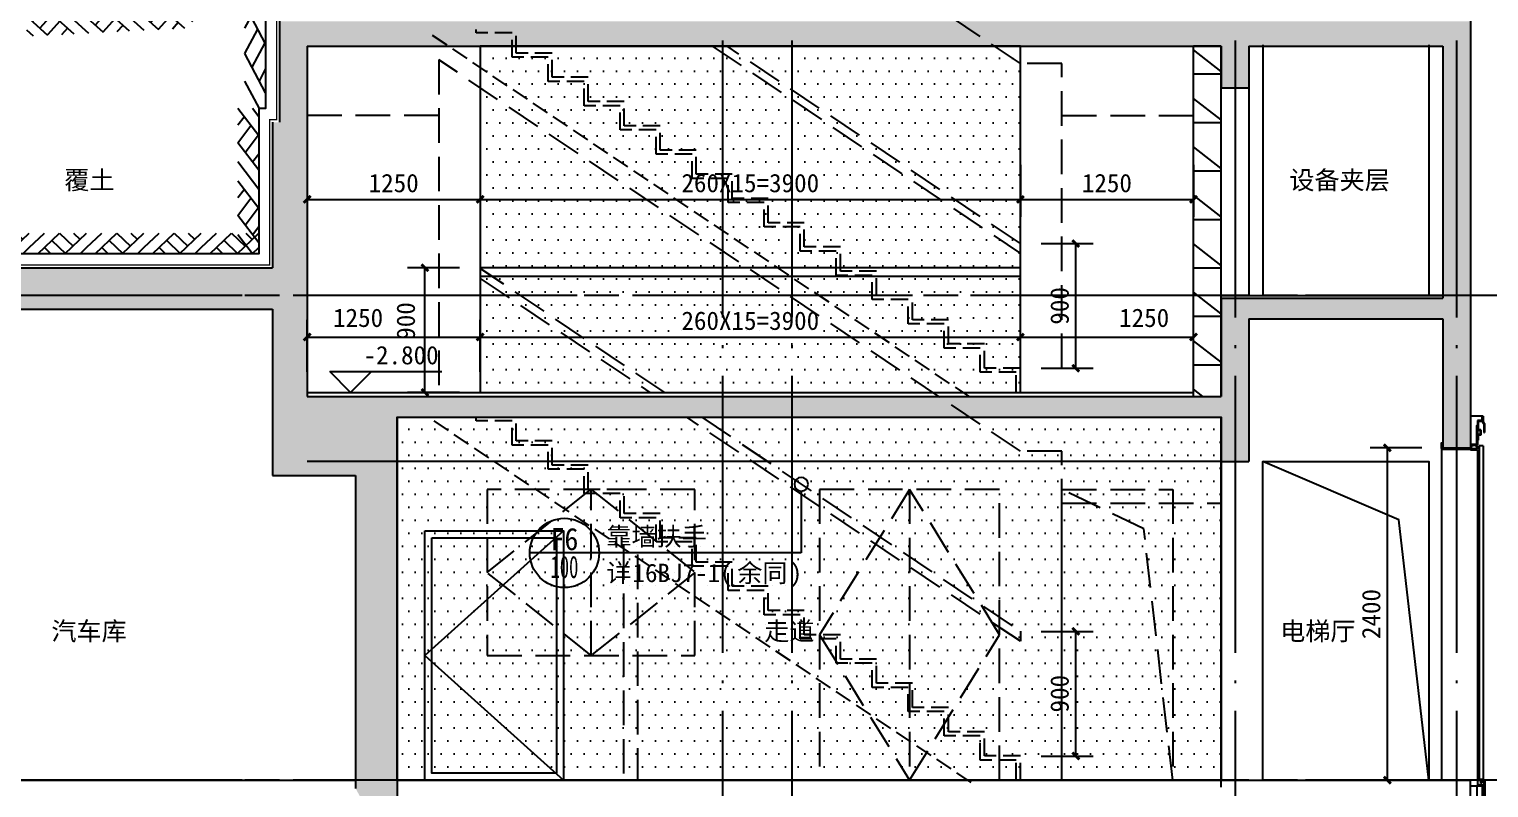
# Model space of a CAD drawing. Extents: x -10817 to 167545, y 26551 to 157048.
# Drawn here: x 127766 to 138306, y 113848 to 119326 of the extents above; entities that cross this region are included whole.
import ezdxf
from ezdxf.enums import TextEntityAlignment as Align

# ---------------------------------------------------------------- set-up
doc = ezdxf.new("R2010")
doc.units = 0
doc.header["$LTSCALE"] = 1000
doc.header["$MEASUREMENT"] = 0
for name, pattern in [('$1$DOTE', [2.42, 2, -0.2, 0.02, -0.2]), ('3、4#楼 楼梯剖面$0$DASH', [0.35, 0.25, -0.1]), ('DASH', [0.35, 0.25, -0.1])]:
    doc.linetypes.add(name, pattern=pattern)
doc.layers.get('Defpoints').update_dxf_attribs({"color": 30, "linetype": 'DASH'})
for name, color, linetype in [('$1$A-ANNO-DOTE', 10, '$1$DOTE'), ('3#-夹层$0$A-ANNO-LEVL', 3, 'Continuous'), ('3#-夹层$0$A-ANNO-TEXT', 7, 'Continuous'), ('3、4#楼 楼梯剖面$0$A-COLU-CONC-HATC', 204, 'Continuous'), ('3、4#楼 楼梯剖面$0$A-ELEV-1', 8, 'Continuous'), ('3、4#楼 楼梯剖面$0$A-FLOR', 91, 'Continuous'), ('3、4#楼 楼梯剖面$0$A-FLOR-EVTR', 51, 'Continuous'), ('3、4#楼 楼梯剖面$0$A-FLOR-HRAL', 71, 'Continuous'), ('3、4#楼 楼梯剖面$0$A-FLOR-OVHD', 171, '3、4#楼 楼梯剖面$0$DASH'), ('3、4#楼 楼梯剖面$0$A-FLOR-UNDR', 177, 'Continuous'), ('3、4#楼 楼梯剖面$0$A-WALL-BLOK', 131, 'Continuous'), ('3、4#楼 楼梯剖面$0$A-WALL-CONC', 9, 'Continuous'), ('3、4#楼 楼梯剖面$0$A-WALL-INSL', 241, 'Continuous'), ('A-ANNO-DIMS', 3, 'Continuous'), ('A-ANNO-HATC-PATT', 8, 'Continuous'), ('A-ANNO-INDX', 3, 'Continuous'), ('A-ANNO-TEXT', 7, 'Continuous'), ('A-COLU-CONC-HATC', 204, 'Continuous'), ('A-DOOR', 51, 'Continuous'), ('A-ELEV-1', 8, 'Continuous'), ('A-FLOR-UNDR', 177, 'Continuous'), ('A-WALL-CONC', 9, 'Continuous'), ('A-WALL-INSL', 241, 'Continuous')]:
    doc.layers.add(name, color=color, linetype=linetype)
doc.styles.add('3#-夹层$0$_TCH_DIM', font='')
doc.styles.add('_TCH_DIM', font='')
doc.styles.add('_TCH_DIM_T3', font='')
doc.styles.add('_TCH_LABEL', font='')
doc.styles.get("Standard").update_dxf_attribs({"font": ''})
doc.styles.get('3#-夹层$0$_TCH_DIM').set_extended_font_data('SimSun')
doc.styles.get('_TCH_DIM').set_extended_font_data('SimSun')
doc.styles.get('_TCH_DIM_T3').set_extended_font_data('SimSun')
doc.styles.get('_TCH_LABEL').set_extended_font_data('SimSun')
doc.styles.get('Standard').set_extended_font_data('SimSun')
doc.dimstyles.new('_TCH_ARCH&&50', dxfattribs={"dimtxt": 132.911392, "dimasz": 50, "dimexe": 125, "dimexo": 150, "dimgap": 50, "dimtad": 1, "dimdec": 0, "dimzin": 0, "dimdsep": 46, "dimtxsty": '_TCH_DIM_T3', "dimblk": 'ARCHTICK', "dimcen": 0.09, "dimclrt": 7, "dimazin": 2, "dimtfac": 1, "dimtdec": 0, "dimtix": 1, "dimtmove": 2, "dimatfit": 3, "dimfxl": 50, "dimtolj": 1, "dimtzin": 0, "dimarcsym": 0})

# ---------------------------------------------------------------- blocks, each defined once
blk = doc.blocks.new('3、4#楼 楼梯剖面$0$A$C564E59E9')
at = {"layer": '3、4#楼 楼梯剖面$0$A-FLOR-EVTR'}
for p, q in [((-292, 328), (-292, 292)), ((-292, 328), (-278, 328)), ((-292, 328), (-292, 292)), ((-292, 328), (-278, 328)), ((-288, 323), (-278, 323)), ((-288, 323), (-288, 291)), ((-288, 323), (-278, 323)), ((-288, 323), (-288, 291)), ((-283, 323), (-283, 296)), ((-283, 323), (-283, 296)), ((-278, 328), (-278, 323)), ((-278, 328), (-278, 323)), ((-302, 275), (-292, 292)), ((-302, 275), (-292, 292)), ((-302, 275), (-302, 210)), ((-302, 275), (-302, 210)), ((-297, 274), (-288, 291)), ((-297, 274), (-288, 291)), ((-297, 274), (-297, 210)), ((-297, 274), (-297, 210)), ((-288, 291), (-255, 291)), ((-288, 291), (-255, 291)), ((-283, 296), (-250, 296)), ((-283, 296), (-250, 296)), ((-275, 230), (-275, 190)), ((-275, 230), (-255, 230)), ((-275, 230), (-275, 190)), ((-275, 230), (-255, 230)), ((-270, 225), (-250, 225)), ((-270, 225), (-270, 195)), ((-270, 225), (-250, 225)), ((-270, 225), (-270, 195)), ((-255, 291), (-255, 230)), ((-255, 291), (-255, 230)), ((-250, 296), (-250, 120)), ((-250, 296), (-250, 120)), ((-297, 210), (-302, 210)), ((-297, 210), (-302, 210)), ((-292, 115), (-262, 115)), ((-292, 115), (-262, 115)), ((-292, 115), (-292, -2293)), ((-275, 190), (-255, 190)), ((-275, 190), (-255, 190)), ((-270, 195), (-250, 195)), ((-270, 195), (-250, 195)), ((-262, 115), (-262, -2293)), ((-255, 190), (-255, 155)), ((-255, 190), (-255, 155)), ((-255, 155), (-250, 155)), ((-255, 155), (-250, 155)), ((-200, 120), (-250, 120)), ((-200, 120), (-250, 120)), ((-250, 115), (-250, 90)), ((-238, 115), (-250, 115)), ((-250, 115), (-250, 90)), ((-238, 115), (-250, 115)), ((-200, 125), (-245, 125)), ((-200, 125), (-245, 125)), ((-238, 110), (-245, 110)), ((-245, 110), (-245, 95)), ((-238, 110), (-245, 110)), ((-245, 110), (-245, 95)), ((-238, 115), (-238, 110)), ((-238, 115), (-238, 110)), ((-200, 115), (-213, 115)), ((-213, 115), (-213, 110)), ((-200, 115), (-213, 115)), ((-213, 115), (-213, 110)), ((-205, 110), (-213, 110)), ((-205, 110), (-213, 110)), ((-205, 110), (-205, 95)), ((-205, 110), (-205, 95)), ((0, 135), (0, 100)), ((10, 100), (10, 135)), ((-200, 90), (-250, 90)), ((-200, 90), (-250, 90)), ((-200, 85), (-250, 85)), ((-200, 85), (-250, 85)), ((-250, 85), (-250, -2340)), ((-205, 95), (-245, 95)), ((-205, 95), (-245, 95)), ((0, 100), (-200, 100)), ((0, 90), (-200, 90)), ((-283, -2300), (-305, -2300)), ((-283, -2300), (-305, -2300)), ((-305, -2452), (-305, -2300)), ((-305, -2452), (-305, -2300)), ((-300, -2310), (-305, -2310)), ((-300, -2310), (-305, -2310)), ((-300, -2451), (-300, -2310)), ((-300, -2451), (-300, -2310)), ((-263, -2293), (-293, -2293)), ((-283, -2300), (-283, -2320)), ((-250, -2300), (-273, -2300)), ((-250, -2300), (-273, -2300)), ((-273, -2300), (-273, -2320)), ((-250, -2330), (-300, -2330)), ((-250, -2330), (-300, -2330)), ((-200, -2340), (-300, -2340)), ((-300, -2340), (-300, -2435)), ((-250, -2340), (-300, -2340)), ((-285, -2340), (-285, -2445)), ((-273, -2320), (-283, -2320)), ((-273, -2320), (-283, -2320)), ((-245, -2340), (-245, -2435)), ((-305, -2452), (-292, -2475)), ((-300, -2435), (-245, -2435)), ((-300, -2451), (-287, -2473)), ((-292, -2475), (-287, -2473)), ((-292, -2475), (-287, -2473)), ((-265, -2475), (-285, -2445))]:
    blk.add_line(p, q, dxfattribs=at)
for points in [[(-278, 328), (-200, 328), (-200, 125)], [(-245, 125), (-245, 260), (-250, 260)], [(10, 100), (10, 135), (0, 135), (0, 100)], [(-291, -2475), (-200, -2475), (-200, -2340)]]:
    blk.add_lwpolyline(points, dxfattribs=at)
blk.add_arc((0, 100), 9.99, 270, 0, dxfattribs=at)
blk.add_arc((0, 100), 9.99, 270, 0, dxfattribs=at)
at = {"layer": '3、4#楼 楼梯剖面$0$A-FLOR-UNDR'}
blk.add_lwpolyline([(10, 100), (10, -2300)], dxfattribs=at)
blk = doc.blocks.new('3、4#楼 楼梯剖面$0$$LinePat$素土夯实')
at = {"color": 0}
for p, q in [((0, -210), (210, 0)), ((120, -300), (420, 0)), ((420, 0), (608, -188)), ((495, -300), (795, 0)), ((615, 0), (705, -90)), ((315, -105), (502, -293)), ((210, -210), (300, -300)), ((705, -300), (795, -210))]:
    blk.add_line(p, q, dxfattribs=at)
blk = doc.blocks.new('3、4#楼 楼梯剖面')
at = {"layer": '3、4#楼 楼梯剖面$0$A-COLU-CONC-HATC'}
for points in [[(2400, 5300), (2200, 5480), (2200, 3480), (2333.3, 3430), (2400, 3480)], [(3900, 5360), (3900, 5480), (2200, 5480), (2400, 5300), (3800, 5300)], [(7050, 5300), (7050, 5480), (3900, 5480), (3900, 5360), (4000, 5300)], [(10600, 5300), (10800, 5480), (7050, 5480), (7050, 5300)], [(10800, 5480), (10600, 5300), (10600, 4750), (10800, 4750)], [(3900, 5360), (3800, 5300), (3800, 5000), (4000, 5000), (4000, 5300)], [(13850, 3400), (13850, 3700), (12150, 3700), (12150, 3400)], [(2333.3, 3430), (2200, 3480), (2200, 2400), (2400, 2400), (2400, 3330)], [(3800, 3330), (4000, 3480), (2400, 3480), (2333.3, 3430), (2400, 3330)], [(4000, 3480), (3800, 3330), (3800, 2770), (3933.3, 2720), (4000, 2770)], [(3933.3, 2720), (3800, 2770), (3800, 2300), (4000, 2300), (4000, 2620)], [(4100, 2620), (4100, 2770), (4000, 2770), (3933.3, 2720), (4000, 2620)], [(9550, 2620), (9550, 2770), (4100, 2770), (4100, 2620)]]:
    blk.add_hatch(color=256, dxfattribs=at).paths.add_polyline_path(points)
h = blk.add_hatch(dxfattribs=at)
h.set_pattern_fill('空心砖', color=256, scale=100, style=0)
h.set_pattern_definition([(0, (0, 0), (0, 350), []), (37.875, (400, 0), (-169.615, 218.077), []), (90, (400, 0), (-450, 3e-14), [])])
h.paths.add_polyline_path([(4000, 2770), (4200, 2770), (4200, 5300), (4000, 5300)])
at = {"layer": '3、4#楼 楼梯剖面$0$A-ELEV-1'}
h = blk.add_hatch(dxfattribs=at)
h.set_pattern_fill('松散材料', color=256, scale=50)
h.set_pattern_definition([(0, (-132944.94, -48226.24), (46.875, 93.75), [0, -93.75])])
h.paths.add_polyline_path([(9350, 2800), (5450, 2800), (5450, 5300), (9350, 5300)])
blk.add_lwpolyline([(9350, 2800), (5450, 2800), (5450, 5300), (9350, 5300)], close=True, dxfattribs=at)
at = {"layer": '3、4#楼 楼梯剖面$0$A-FLOR', "linetype": '3、4#楼 楼梯剖面$0$DASH', "ltscale": 0.5}
for points in [[(5450, 2800), (5450, 2975), (5710, 2975), (5710, 3150), (5970, 3150), (5970, 3325), (6230, 3325), (6230, 3500), (6490, 3500), (6490, 3675), (6750, 3675), (6750, 3850), (7010, 3850), (7010, 4025), (7270, 4025), (7270, 4200), (7530, 4200), (7530, 4375), (7790, 4375), (7790, 4550), (8050, 4550), (8050, 4725), (8310, 4725), (8310, 4900), (8570, 4900), (8570, 5075), (8830, 5075), (8830, 5250), (9090, 5250), (9090, 5420)], [(5450, 0), (5450, 175), (5710, 175), (5710, 350), (5970, 350), (5970, 525), (6230, 525), (6230, 700), (6490, 700), (6490, 875), (6750, 875), (6750, 1050), (7010, 1050), (7010, 1225), (7270, 1225), (7270, 1400), (7530, 1400), (7530, 1575), (7790, 1575), (7790, 1750), (8050, 1750), (8050, 1925), (8310, 1925), (8310, 2100), (8570, 2100), (8570, 2275), (8830, 2275), (8830, 2450), (9090, 2450), (9090, 2620)]]:
    blk.add_lwpolyline(points, dxfattribs=at)
at = {"layer": '3、4#楼 楼梯剖面$0$A-FLOR-HRAL', "linetype": '3、4#楼 楼梯剖面$0$DASH'}
for points in [[(7674.6, 5300), (5450, 3802.7), (5450, 3875), (7567.1, 5300)], [(7857.7, 2620), (7750.1, 2620), (5450, 1075), (5450, 1002.7)]]:
    blk.add_lwpolyline(points, close=True, dxfattribs=at)
at = {"layer": '3、4#楼 楼梯剖面$0$A-FLOR-HRAL'}
blk.add_lwpolyline([(5450, 3700), (9350, 3700), (9350, 3640), (5450, 3640)], close=True, dxfattribs=at)
at = {"layer": '3、4#楼 楼梯剖面$0$A-FLOR-HRAL', "linetype": '3、4#楼 楼梯剖面$0$DASH'}
blk.add_lwpolyline([(8018.1, 2800), (9350, 3694.6), (9350, 3622.4), (8125.7, 2800)], dxfattribs=at)
at = {"layer": '3、4#楼 楼梯剖面$0$A-FLOR-OVHD'}
for points in [[(5150, 2975), (5150, 5175), (5450, 5175), (9650, 8001.9), (9650, 5600)], [(5150, 175), (5150, 2375), (5450, 2375), (9650, 5201.9), (9650, 2800)], [(5150, 4800), (4200, 4800)], [(9650, 4800), (10600, 4800)], [(5150, 2000), (4000, 2000)]]:
    blk.add_lwpolyline(points, dxfattribs=at)
at = {"layer": '3、4#楼 楼梯剖面$0$A-FLOR-UNDR'}
for points in [[(2500, 5310), (2500, 3500)], [(3700, 5310), (3700, 3500)], [(3800, 5000), (3800, 3500)], [(3700, 0), (3700, 2300), (2500, 2300), (2500, 0)], [(2500, 0), (2717.8, 1879.8), (3700, 2300)], [(4000, 2300), (10600, 2300)]]:
    blk.add_lwpolyline(points, dxfattribs=at)
at = {"layer": '3、4#楼 楼梯剖面$0$A-WALL-BLOK'}
for p, q in [((4000, 2770), (4000, 5300)), ((4000, 5300), (4200, 5300)), ((4200, 2770), (4200, 5300))]:
    blk.add_line(p, q, dxfattribs=at)
at = {"layer": '3、4#楼 楼梯剖面$0$A-WALL-CONC'}
for p, q in [((2200, 5480), (2200, 3480)), ((10800, 5480), (10800, 4750)), ((2400, 5300), (2400, 3480)), ((3800, 5300), (2400, 5300)), ((3800, 5300), (3800, 5000)), ((4000, 5300), (4000, 5000)), ((7050, 5300), (4000, 5300)), ((10600, 5300), (7050, 5300)), ((10600, 5300), (10600, 4750)), ((4000, 5000), (3800, 5000)), ((13850, 3700), (12150, 3700)), ((2200, 3480), (2200, 2400)), ((4000, 3480), (2400, 3480)), ((4000, 3480), (4000, 2770)), ((13850, 3400), (12150, 3400)), ((2400, 3330), (2400, 2400)), ((3800, 3330), (2400, 3330)), ((3800, 3330), (3800, 2770)), ((3800, 2770), (3800, 2300)), ((4100, 2770), (4000, 2770)), ((9550, 2770), (4100, 2770)), ((4000, 2620), (4000, 2300)), ((4100, 2620), (4000, 2620)), ((9550, 2620), (4100, 2620)), ((2400, 2400), (2200, 2400)), ((4000, 2300), (3800, 2300))]:
    blk.add_line(p, q, dxfattribs=at)
at = {"layer": '3、4#楼 楼梯剖面$0$A-WALL-CONC', "linetype": '3、4#楼 楼梯剖面$0$DASH', "ltscale": 0.5}
for points in [[(5480, 2800), (5480, 2945), (5740, 2945), (5740, 3120), (6000, 3120), (6000, 3295), (6260, 3295), (6260, 3470), (6520, 3470), (6520, 3645), (6780, 3645), (6780, 3820), (7040, 3820), (7040, 3995), (7300, 3995), (7300, 4170), (7560, 4170), (7560, 4345), (7820, 4345), (7820, 4520), (8080, 4520), (8080, 4695), (8340, 4695), (8340, 4870), (8600, 4870), (8600, 5045), (8860, 5045), (8860, 5220), (9120, 5220), (9120, 5395), (9380, 5395), (9380, 5420)], [(5815.5, 2766.8), (9708.1, 5386.8)], [(5480, 0), (5480, 145), (5740, 145), (5740, 320), (6000, 320), (6000, 495), (6260, 495), (6260, 670), (6520, 670), (6520, 845), (6780, 845), (6780, 1020), (7040, 1020), (7040, 1195), (7300, 1195), (7300, 1370), (7560, 1370), (7560, 1545), (7820, 1545), (7820, 1720), (8080, 1720), (8080, 1895), (8340, 1895), (8340, 2070), (8600, 2070), (8600, 2245), (8860, 2245), (8860, 2420), (9120, 2420), (9120, 2595), (9380, 2595), (9380, 2620)], [(5804.4, -16.6), (9696.9, 2603.4)]]:
    blk.add_lwpolyline(points, dxfattribs=at)
at = {"layer": '3、4#楼 楼梯剖面$0$A-WALL-INSL'}
for p, q in [((4000, 3500), (2400, 3500)), ((9550, 2800), (4200, 2800)), ((9550, 0), (2200, 0))]:
    blk.add_line(p, q, dxfattribs=at)
blk.add_lwpolyline([(2200, -110), (2200, 0)], dxfattribs=at)
at = {"layer": 'Defpoints'}
for points in [[(-4250, 3500), (15450, 3500)], [(-4250, 0), (15450, 0)]]:
    blk.add_lwpolyline(points, dxfattribs=at)
blk.add_blockref('3、4#楼 楼梯剖面$0$A$C564E59E9', (2400, 2300))
at = {"layer": '3、4#楼 楼梯剖面$0$A-ELEV-1', "xscale": 0.5037731923113022, "yscale": 0.5, "zscale": 0.5, "rotation": 357.137594773885}
for p in [(11430, 5580), (11830, 5560), (12230, 5540)]:
    blk.add_blockref('3、4#楼 楼梯剖面$0$$LinePat$素土夯实', p, dxfattribs=at)
blk = doc.blocks.new('_ArchTick')
at = {"color": 0, "linetype": 'ByBlock', "const_width": 0.4}
blk.add_lwpolyline([(-0.5, -0.5), (0.5, 0.5)], dxfattribs=at)
blk = doc.blocks.new('*D2837')
at = {"layer": 'A-ANNO-DIMS', "color": 0, "lineweight": -2, "transparency": 16777216}
for p, q in [((137823, 116303), (137448, 116303)), ((137573, 113903), (137573, 116303)), ((137823, 113903), (137448, 113903))]:
    blk.add_line(p, q, dxfattribs=at)
at = {"layer": 'Defpoints', "color": 0, "transparency": 16777216}
for p in [(137573, 116303), (137973, 116303), (137973, 113903)]:
    blk.add_point(p, dxfattribs=at)
at = {"layer": 'A-ANNO-DIMS', "color": 0, "lineweight": -2, "transparency": 16777216, "xscale": 50, "yscale": 50, "zscale": 50}
for p, rotation in [((137573, 116303), 90), ((137573, 113903), 270)]:
    blk.add_blockref('_ArchTick', p, dxfattribs=dict(at, rotation=rotation))
at = {"layer": 'A-ANNO-DIMS', "color": 7, "transparency": 16777216, "insert": (137457, 115103), "char_height": 132.9, "attachment_point": 5, "rotation": 90, "style": '_TCH_DIM_T3'}
blk.add_mtext('\\A1;2400', dxfattribs=at)
blk = doc.blocks.new('*D2844')
at = {"layer": 'A-ANNO-DIMS', "color": 0, "lineweight": -2, "transparency": 16777216}
for p, q in [((135073, 117778), (135448, 117778)), ((135323, 116878), (135323, 117778)), ((135073, 116878), (135448, 116878))]:
    blk.add_line(p, q, dxfattribs=at)
at = {"layer": 'Defpoints', "color": 0, "transparency": 16777216}
for p in [(134923, 117778), (135323, 117778), (134923, 116878)]:
    blk.add_point(p, dxfattribs=at)
at = {"layer": 'A-ANNO-DIMS', "color": 0, "lineweight": -2, "transparency": 16777216, "xscale": 50, "yscale": 50, "zscale": 50}
for p, rotation in [((135323, 117778), 90), ((135323, 116878), 270)]:
    blk.add_blockref('_ArchTick', p, dxfattribs=dict(at, rotation=rotation))
at = {"layer": 'A-ANNO-DIMS', "color": 7, "transparency": 16777216, "insert": (135207, 117328), "char_height": 132.9, "attachment_point": 5, "rotation": 90, "style": '_TCH_DIM_T3'}
blk.add_mtext('\\A1;900', dxfattribs=at)
blk = doc.blocks.new('*D2845')
at = {"layer": 'A-ANNO-DIMS', "color": 0, "lineweight": -2, "transparency": 16777216}
for p, q in [((130873, 117603), (130498, 117603)), ((130623, 116703), (130623, 117603)), ((130873, 116703), (130498, 116703))]:
    blk.add_line(p, q, dxfattribs=at)
at = {"layer": 'Defpoints', "color": 0, "transparency": 16777216}
for p in [(130623, 117603), (131023, 117603), (131023, 116703)]:
    blk.add_point(p, dxfattribs=at)
at = {"layer": 'A-ANNO-DIMS', "color": 0, "lineweight": -2, "transparency": 16777216, "xscale": 50, "yscale": 50, "zscale": 50}
for p, rotation in [((130623, 117603), 90), ((130623, 116703), 270)]:
    blk.add_blockref('_ArchTick', p, dxfattribs=dict(at, rotation=rotation))
at = {"layer": 'A-ANNO-DIMS', "color": 7, "transparency": 16777216, "insert": (130486, 117219), "char_height": 132.9, "attachment_point": 5, "rotation": 90, "style": '_TCH_DIM_T3'}
blk.add_mtext('\\A1;900', dxfattribs=at)
blk = doc.blocks.new('*D2846')
at = {"layer": 'A-ANNO-DIMS', "color": 0, "lineweight": -2, "transparency": 16777216}
for p, q in [((135073, 114978), (135448, 114978)), ((135323, 114078), (135323, 114978)), ((135073, 114078), (135448, 114078))]:
    blk.add_line(p, q, dxfattribs=at)
at = {"layer": 'Defpoints', "color": 0, "transparency": 16777216}
for p in [(134923, 114978), (135323, 114978), (134923, 114078)]:
    blk.add_point(p, dxfattribs=at)
at = {"layer": 'A-ANNO-DIMS', "color": 0, "lineweight": -2, "transparency": 16777216, "xscale": 50, "yscale": 50, "zscale": 50}
for p, rotation in [((135323, 114978), 90), ((135323, 114078), 270)]:
    blk.add_blockref('_ArchTick', p, dxfattribs=dict(at, rotation=rotation))
at = {"layer": 'A-ANNO-DIMS', "color": 7, "transparency": 16777216, "insert": (135207, 114528), "char_height": 132.9, "attachment_point": 5, "rotation": 90, "style": '_TCH_DIM_T3'}
blk.add_mtext('\\A1;900', dxfattribs=at)
blk = doc.blocks.new('*D2847')
at = {"layer": 'A-ANNO-DIMS', "color": 0, "lineweight": -2, "transparency": 16777216}
for p, q in [((134923, 116853), (134923, 117228)), ((136173, 116853), (136173, 117228)), ((134923, 117103), (136173, 117103))]:
    blk.add_line(p, q, dxfattribs=at)
at = {"layer": 'Defpoints', "color": 0, "transparency": 16777216}
for p in [(136173, 117103), (134923, 116703), (136173, 116703)]:
    blk.add_point(p, dxfattribs=at)
at = {"layer": 'A-ANNO-DIMS', "color": 0, "lineweight": -2, "transparency": 16777216, "xscale": 50, "yscale": 50, "zscale": 50, "rotation": 180}
blk.add_blockref('_ArchTick', (134923, 117103), dxfattribs=at)
at = {"layer": 'A-ANNO-DIMS', "color": 0, "lineweight": -2, "transparency": 16777216, "xscale": 50, "yscale": 50, "zscale": 50}
blk.add_blockref('_ArchTick', (136173, 117103), dxfattribs=at)
at = {"layer": 'A-ANNO-DIMS', "color": 7, "transparency": 16777216, "insert": (135817, 117241), "char_height": 132.9, "attachment_point": 5, "style": '_TCH_DIM_T3'}
blk.add_mtext('\\A1;1250', dxfattribs=at)
blk = doc.blocks.new('*D2848')
at = {"layer": 'A-ANNO-DIMS', "color": 0, "lineweight": -2, "transparency": 16777216}
for p, q in [((131023, 116853), (131023, 117228)), ((134923, 116853), (134923, 117228)), ((131023, 117103), (134923, 117103))]:
    blk.add_line(p, q, dxfattribs=at)
at = {"layer": 'Defpoints', "color": 0, "transparency": 16777216}
for p in [(134923, 117103), (131023, 116703), (134923, 116703)]:
    blk.add_point(p, dxfattribs=at)
at = {"layer": 'A-ANNO-DIMS', "color": 0, "lineweight": -2, "transparency": 16777216, "xscale": 50, "yscale": 50, "zscale": 50, "rotation": 180}
blk.add_blockref('_ArchTick', (131023, 117103), dxfattribs=at)
at = {"layer": 'A-ANNO-DIMS', "color": 0, "lineweight": -2, "transparency": 16777216, "xscale": 50, "yscale": 50, "zscale": 50}
blk.add_blockref('_ArchTick', (134923, 117103), dxfattribs=at)
at = {"layer": 'A-ANNO-DIMS', "color": 7, "transparency": 16777216, "insert": (132973, 117220), "char_height": 132.91, "attachment_point": 5, "style": '_TCH_DIM_T3'}
blk.add_mtext('\\A1;260X15=3900', dxfattribs=at)
blk = doc.blocks.new('*D2849')
at = {"layer": 'A-ANNO-DIMS', "color": 0, "lineweight": -2, "transparency": 16777216}
for p, q in [((129773, 116853), (129773, 117228)), ((131023, 116853), (131023, 117228)), ((129773, 117103), (131023, 117103))]:
    blk.add_line(p, q, dxfattribs=at)
at = {"layer": 'Defpoints', "color": 0, "transparency": 16777216}
for p in [(131023, 117103), (129773, 116703), (131023, 116703)]:
    blk.add_point(p, dxfattribs=at)
at = {"layer": 'A-ANNO-DIMS', "color": 0, "lineweight": -2, "transparency": 16777216, "xscale": 50, "yscale": 50, "zscale": 50, "rotation": 180}
blk.add_blockref('_ArchTick', (129773, 117103), dxfattribs=at)
at = {"layer": 'A-ANNO-DIMS', "color": 0, "lineweight": -2, "transparency": 16777216, "xscale": 50, "yscale": 50, "zscale": 50}
blk.add_blockref('_ArchTick', (131023, 117103), dxfattribs=at)
at = {"layer": 'A-ANNO-DIMS', "color": 7, "transparency": 16777216, "insert": (130141, 117241), "char_height": 132.9, "attachment_point": 5, "style": '_TCH_DIM_T3'}
blk.add_mtext('\\A1;1250', dxfattribs=at)
blk = doc.blocks.new('*D2854')
at = {"layer": 'A-ANNO-DIMS', "color": 0, "lineweight": -2, "transparency": 16777216}
for p, q in [((134923, 118347), (134923, 117972)), ((136173, 118347), (136173, 117972)), ((134923, 118097), (136173, 118097))]:
    blk.add_line(p, q, dxfattribs=at)
at = {"layer": 'Defpoints', "color": 0, "transparency": 16777216}
for p in [(134923, 118497), (136173, 118497), (136173, 118097)]:
    blk.add_point(p, dxfattribs=at)
at = {"layer": 'A-ANNO-DIMS', "color": 0, "lineweight": -2, "transparency": 16777216, "xscale": 50, "yscale": 50, "zscale": 50, "rotation": 180}
blk.add_blockref('_ArchTick', (134923, 118097), dxfattribs=at)
at = {"layer": 'A-ANNO-DIMS', "color": 0, "lineweight": -2, "transparency": 16777216, "xscale": 50, "yscale": 50, "zscale": 50}
blk.add_blockref('_ArchTick', (136173, 118097), dxfattribs=at)
at = {"layer": 'A-ANNO-DIMS', "color": 7, "transparency": 16777216, "insert": (135548, 118214), "char_height": 132.9, "attachment_point": 5, "style": '_TCH_DIM_T3'}
blk.add_mtext('\\A1;1250', dxfattribs=at)
blk = doc.blocks.new('*D2855')
at = {"layer": 'A-ANNO-DIMS', "color": 0, "lineweight": -2, "transparency": 16777216}
for p, q in [((131023, 118347), (131023, 117972)), ((134923, 118347), (134923, 117972)), ((131023, 118097), (134923, 118097))]:
    blk.add_line(p, q, dxfattribs=at)
at = {"layer": 'Defpoints', "color": 0, "transparency": 16777216}
for p in [(131023, 118497), (134923, 118497), (134923, 118097)]:
    blk.add_point(p, dxfattribs=at)
at = {"layer": 'A-ANNO-DIMS', "color": 0, "lineweight": -2, "transparency": 16777216, "xscale": 50, "yscale": 50, "zscale": 50, "rotation": 180}
blk.add_blockref('_ArchTick', (131023, 118097), dxfattribs=at)
at = {"layer": 'A-ANNO-DIMS', "color": 0, "lineweight": -2, "transparency": 16777216, "xscale": 50, "yscale": 50, "zscale": 50}
blk.add_blockref('_ArchTick', (134923, 118097), dxfattribs=at)
at = {"layer": 'A-ANNO-DIMS', "color": 7, "transparency": 16777216, "insert": (132973, 118214), "char_height": 132.91, "attachment_point": 5, "style": '_TCH_DIM_T3'}
blk.add_mtext('\\A1;260X15=3900', dxfattribs=at)
blk = doc.blocks.new('*D2856')
at = {"layer": 'A-ANNO-DIMS', "color": 0, "lineweight": -2, "transparency": 16777216}
for p, q in [((129773, 118347), (129773, 117972)), ((131023, 118347), (131023, 117972)), ((129773, 118097), (131023, 118097))]:
    blk.add_line(p, q, dxfattribs=at)
at = {"layer": 'Defpoints', "color": 0, "transparency": 16777216}
for p in [(129773, 118497), (131023, 118497), (131023, 118097)]:
    blk.add_point(p, dxfattribs=at)
at = {"layer": 'A-ANNO-DIMS', "color": 0, "lineweight": -2, "transparency": 16777216, "xscale": 50, "yscale": 50, "zscale": 50, "rotation": 180}
blk.add_blockref('_ArchTick', (129773, 118097), dxfattribs=at)
at = {"layer": 'A-ANNO-DIMS', "color": 0, "lineweight": -2, "transparency": 16777216, "xscale": 50, "yscale": 50, "zscale": 50}
blk.add_blockref('_ArchTick', (131023, 118097), dxfattribs=at)
at = {"layer": 'A-ANNO-DIMS', "color": 7, "transparency": 16777216, "insert": (130398, 118214), "char_height": 132.9, "attachment_point": 5, "style": '_TCH_DIM_T3'}
blk.add_mtext('\\A1;1250', dxfattribs=at)
blk = doc.blocks.new('$LinePat$素土夯实')
at = {"color": 0}
for p, q in [((0, -210), (210, 0)), ((120, -300), (420, 0)), ((420, 0), (608, -188)), ((495, -300), (795, 0)), ((615, 0), (705, -90)), ((315, -105), (502, -293)), ((210, -210), (300, -300)), ((705, -300), (795, -210))]:
    blk.add_line(p, q, dxfattribs=at)

msp = doc.modelspace()

# ---------------------------------------------------------------- hatches: boundary and pattern name
at = {"layer": 'A-COLU-CONC-HATC'}
for points in [[(129773.2, 118653.4), (129523.2, 118653.4), (129523.2, 117603.4), (129606.5, 117503.4), (129773.2, 117603.4)], [(128223.2, 117603.4), (128223.2, 117303.4), (129523.2, 117303.4), (129606.5, 117503.4), (129523.2, 117603.4)], [(129606.5, 117503.4), (129523.2, 117303.4), (129523.2, 116103.4), (129773.2, 116673.4), (129773.2, 117603.4)], [(129773.2, 116673.4), (129523.2, 116103.4), (130123.2, 116103.4), (130289.9, 116433.4), (130323.2, 116673.4)], [(130289.9, 116433.4), (130423.2, 116523.4), (130823.2, 116523.4), (130823.2, 116673.4), (130323.2, 116673.4)], [(130289.9, 116433.4), (130123.2, 116103.4), (130123.2, 113843.4), (130423.2, 113293.4), (130423.2, 116523.4)]]:
    msp.add_hatch(color=256, dxfattribs=at).paths.add_polyline_path(points)
at = {"layer": 'A-ELEV-1'}
h = msp.add_hatch(dxfattribs=at)
h.set_pattern_fill('松散材料', color=256, scale=50)
h.set_pattern_definition([(0, (-668945.82, 196780.62), (46.875, 93.75), [0, -93.75])])
h.paths.add_polyline_path([(136373.2, 113903.4), (130423.2, 113903.4), (130423.2, 116523.4), (136373.2, 116523.4)])

# ---------------------------------------------------------------- linework, layer by layer
at = {"layer": '$1$A-ANNO-DOTE'}
for points in [[(132773.2, 138603.4), (132773.2, 110803.4)], [(133273.2, 138603.4), (133273.2, 110803.4)], [(136473.2, 138603.4), (136473.2, 110803.4)], [(138073.2, 138603.4), (138073.2, 110803.4)], [(143823.2, 117403.4), (124123.2, 117403.4)], [(143823.2, 113903.4), (124123.2, 113903.4)]]:
    msp.add_lwpolyline(points, dxfattribs=at)
at = {"layer": '3#-夹层$0$A-ANNO-LEVL'}
for p, q in [((130086.6, 116703.4), (129936.6, 116853.4)), ((129936.6, 116853.4), (130746.7, 116853.4)), ((130086.6, 116703.4), (130236.6, 116853.4))]:
    msp.add_line(p, q, dxfattribs=at)
at = {"layer": 'A-ANNO-HATC-PATT'}
msp.add_lwpolyline([(131623.2, 115703.4), (130623.2, 114803.4), (131623.2, 113903.4)], dxfattribs=at)
msp.add_lwpolyline([(130673.2, 115653.4), (131573.2, 115653.4), (131573.2, 113953.4), (130673.2, 113953.4)], close=True, dxfattribs=at)
at = {"layer": 'A-ANNO-INDX'}
for p, q in [((133341.2, 115990), (133341.2, 115544.1)), ((131881, 115544.1), (131381, 115544.1)), ((133341.2, 115544.1), (131881, 115544.1))]:
    msp.add_line(p, q, dxfattribs=at)
msp.add_lwpolyline([(133391.2, 116040, 1), (133291.2, 116040, 1)], format="xyb", close=True, dxfattribs=at)
msp.add_circle((131631, 115544.1), 250, dxfattribs=at)
at = {"layer": 'A-DOOR'}
msp.add_lwpolyline([(130623.2, 115703.4), (131623.2, 115703.4), (131623.2, 113903.4), (130623.2, 113903.4)], close=True, dxfattribs=at)
at = {"layer": 'A-ELEV-1'}
msp.add_lwpolyline([(136373.2, 113903.4), (130423.2, 113903.4), (130423.2, 116523.4), (136373.2, 116523.4)], close=True, dxfattribs=at)
at = {"layer": 'A-FLOR-UNDR'}
msp.add_lwpolyline([(136373.2, 113853.4), (136373.2, 116523.4)], dxfattribs=at)
at = {"layer": 'A-WALL-CONC'}
for p, q in [((129523.2, 118653.4), (129523.2, 117603.4)), ((129773.2, 118653.4), (129773.2, 117603.4)), ((128223.2, 117603.4), (129523.2, 117603.4)), ((129773.2, 117603.4), (129773.2, 116673.4)), ((128223.2, 117303.4), (129523.2, 117303.4)), ((129523.2, 117303.4), (129523.2, 116103.4)), ((129773.2, 116673.4), (130323.2, 116673.4)), ((130323.2, 116673.4), (130823.2, 116673.4)), ((130423.2, 116523.4), (130423.2, 113293.4)), ((130423.2, 116523.4), (130823.2, 116523.4)), ((129523.2, 116103.4), (130123.2, 116103.4)), ((130123.2, 116103.4), (130123.2, 113843.4))]:
    msp.add_line(p, q, dxfattribs=at)
at = {"layer": 'A-WALL-INSL'}
for p, q in [((129773.2, 116703.4), (130323.2, 116703.4)), ((130323.2, 116703.4), (130823.2, 116703.4)), ((126523.2, 113903.4), (130123.2, 113903.4)), ((130423.2, 113903.4), (130823.2, 113903.4))]:
    msp.add_line(p, q, dxfattribs=at)
at = {"layer": 'A-WALL-INSL', "linetype": 'DASH', "const_width": 10}
msp.add_lwpolyline([(129553.2, 119503.4), (129553.2, 118673.4), (129503.2, 118673.4), (129503.2, 117623.4), (126523.2, 117623.4)], dxfattribs=at)
at = {"layer": 'A-WALL-INSL'}
msp.add_lwpolyline([(129473.2, 119503.4), (129473.2, 118753.4), (129423.2, 118753.4), (129423.2, 117703.4), (126523.2, 117703.4)], dxfattribs=at)
at = {"layer": 'Defpoints', "color": 2}
for points in [[(132573.2, 116003.4), (131073.2, 116003.4), (131073.2, 114803.4), (132573.2, 114803.4)], [(131823.2, 116003.4), (132573.2, 115403.4), (131823.2, 114803.4), (131073.2, 115403.4)], [(134773.2, 116003.4), (133473.2, 116003.4), (133473.2, 113903.4), (134773.2, 113903.4)], [(134123.2, 113903.4), (134773.2, 114953.4), (134123.2, 116003.4), (133473.2, 114953.4)], [(136023.2, 113903.4), (135223.2, 113903.4), (135223.2, 116003.4), (136023.2, 116003.4)]]:
    msp.add_lwpolyline(points, close=True, dxfattribs=at)
for points in [[(131823.2, 114803.4), (131823.2, 116003.4)], [(134123.2, 116003.4), (134123.2, 113903.4)], [(136023.2, 113903.4), (135814.5, 115718.6), (135223.2, 116003.4)]]:
    msp.add_lwpolyline(points, dxfattribs=at)
at = {"layer": 'Defpoints', "color": 4}
for points in [[(132058.2, 115600.8), (132058.2, 113903.4)], [(132158.2, 115533.5), (132158.2, 113903.4)]]:
    msp.add_lwpolyline(points, dxfattribs=at)

# ---------------------------------------------------------------- block references
at = {"xscale": -1}
msp.add_blockref('3、4#楼 楼梯剖面', (140373.2, 113903.4), dxfattribs=at)
at = {"layer": 'A-ELEV-1', "yscale": 0.5, "zscale": 0.5}
for p, xscale, rotation in [((129323.2, 118753.4), 0.9433962264091356, 90), ((129273.2, 118228.4), 0.6603773584951883, 89.99999999998411), ((129273.2, 117703.4), 0.6603773584951883, 89.99999999998411)]:
    msp.add_blockref('$LinePat$素土夯实', p, dxfattribs=dict(at, xscale=xscale, rotation=rotation))
at = {"layer": 'A-ELEV-1', "xscale": 0.5211141060191833, "yscale": 0.5, "zscale": 0.5}
for p in [(127351.8, 117853.4), (127766.1, 117853.4), (128180.3, 117853.4), (128594.6, 117853.4), (129008.9, 117853.4)]:
    msp.add_blockref('$LinePat$素土夯实', p, dxfattribs=at)

# ---------------------------------------------------------------- texts
at = {"layer": '3#-夹层$0$A-ANNO-TEXT', "color": 7, "style": '3#-夹层$0$_TCH_DIM'}
msp.add_text('-2.800', height=132.91, dxfattribs=at).set_placement((130180.1, 116905.9))
at = {"layer": 'A-ANNO-TEXT'}
for s, p in [('覆土', (128019.1, 118169.9)), ('设备夹层', (136865.8, 118169.9)), ('汽车库', (127926.1, 114913.4)), ('走道', (133073.8, 114913.4)), ('电梯厅', (136799.4, 114913.4))]:
    msp.add_text(s, height=132.91, dxfattribs=at).set_placement(p)
at = {"layer": 'A-ANNO-TEXT', "color": 7, "style": '_TCH_LABEL'}
for s, width, p, p2 in [('F6', 0.874023, (131530.4, 115564.2), (131731.6, 115564.2)), ('100', 0.582682, (131530.4, 115362.9), (131731.6, 115362.9))]:
    msp.add_text(s, height=161, dxfattribs=dict(at, width=width)).set_placement(p, p2, align=Align.FIT)
at = {"layer": 'A-ANNO-TEXT', "color": 7, "style": '_TCH_DIM'}
for s, height, p in [('靠墙扶手', 132.91, (131933.5, 115596.6)), ('详', 132.9, (131933.5, 115333.3)), ('16BJ7-1(', 132.91, (132122.5, 115333.3)), ('余同', 132.91, (132878.6, 115333.3)), (')', 132.9, (133256.7, 115333.3))]:
    msp.add_text(s, height=height, dxfattribs=at).set_placement(p)

# ---------------------------------------------------------------- dimensions: what is measured, and where the dimension line sits
at = {"layer": 'A-ANNO-DIMS'}
for p1, p2, distance, picture, middle in [((129773.2, 118497.1), (131023.2, 118497.1), -400, '*D2856', (130398.2, 118213.5)), ((134923.2, 118497.1), (136173.2, 118497.1), -400, '*D2854', (135548.2, 118213.5)), ((134923.2, 116878.4), (134923.2, 117778.4), -400, '*D2844', (135206.7, 117328.4)), ((137973.2, 113903.4), (137973.2, 116303.4), 400, '*D2837', (137456.7, 115103.4)), ((134923.2, 114078.4), (134923.2, 114978.4), -400, '*D2846', (135206.7, 114528.4))]:
    dim = msp.add_aligned_dim(p1=p1, p2=p2, distance=distance, dimstyle='_TCH_ARCH&&50', dxfattribs=at)
    dim.commit()
    dim.dimension.update_dxf_attribs({"geometry": picture, "text_midpoint": middle})
for p1, p2, distance, picture, middle in [((131023.2, 118497.1), (134923.2, 118497.1), -400, '*D2855', (132973.2, 118213.5)), ((131023.2, 116703.4), (134923.2, 116703.4), 400, '*D2848', (132973.2, 117219.9))]:
    dim = msp.add_aligned_dim(p1=p1, p2=p2, distance=distance, text='260X15=3900', dimstyle='_TCH_ARCH&&50', dxfattribs=at)
    dim.commit()
    dim.dimension.update_dxf_attribs({"geometry": picture, "text_midpoint": middle})
for base, p1, p2, angle, picture, middle in [((130623.2, 117603.4), (131023.2, 116703.4), (131023.2, 117603.4), 90, '*D2845', (130485.7, 117219.3)), ((131023.2, 117103.4), (129773.2, 116703.4), (131023.2, 116703.4), 0, '*D2849', (130141.3, 117240.9)), ((136173.2, 117103.4), (134923.2, 116703.4), (136173.2, 116703.4), 0, '*D2847', (135817.5, 117240.9))]:
    dim = msp.add_linear_dim(base=base, p1=p1, p2=p2, angle=angle, dimstyle='_TCH_ARCH&&50', dxfattribs=at)
    dim.commit()
    dim.dimension.update_dxf_attribs({"geometry": picture, "text_midpoint": middle, "dimtype": 161})

doc.saveas('drawing.dxf')
